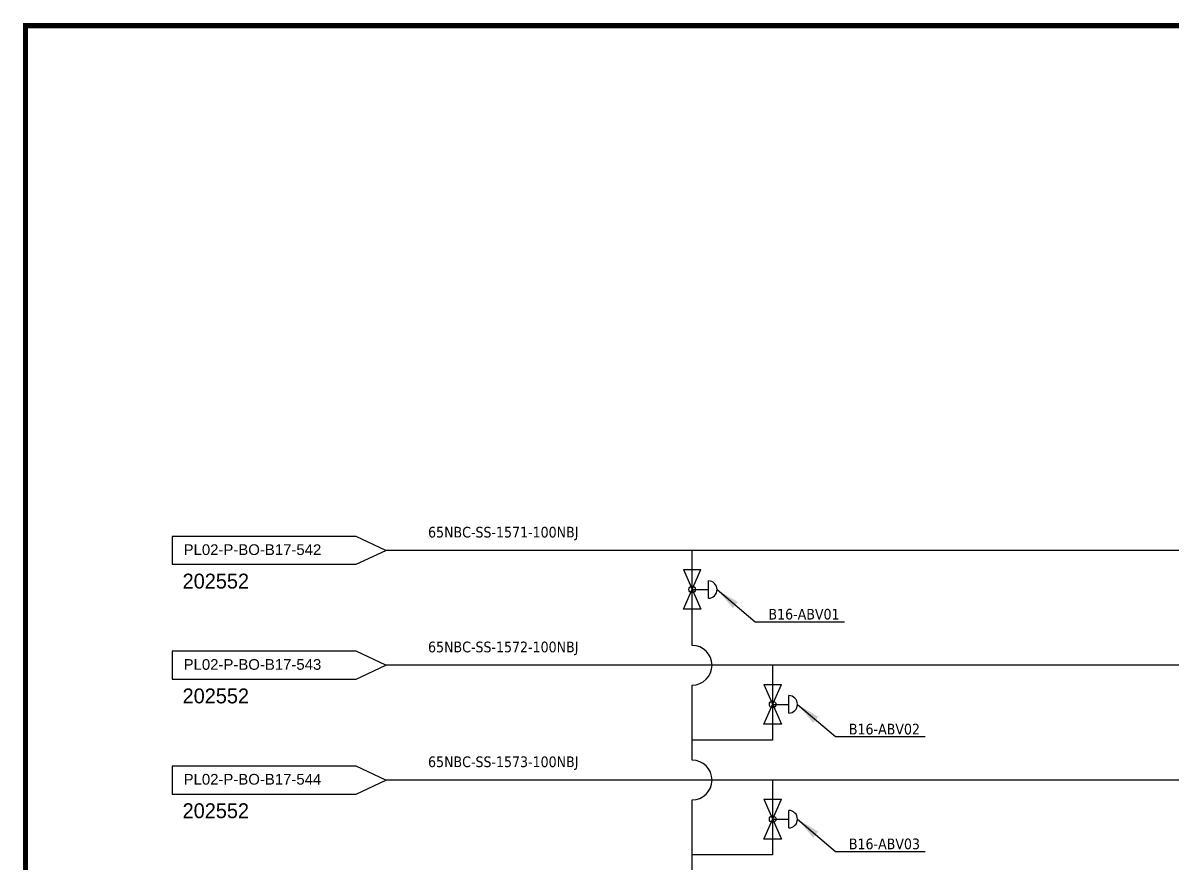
# Model space of a CAD drawing. Header units: millimetres. Extents: x -6314 to 11113, y -129 to 3675.
# Drawn here: x 5992 to 7194, y 2796 to 3675 of the extents above; entities that cross this region are included whole.
import ezdxf

# ---------------------------------------------------------------- set-up
doc = ezdxf.new("R2010")
doc.units = ezdxf.units.MM
doc.layers.add('Reference', color=6, linetype='Continuous')
doc.layers.add('TITLE TEXT', color=7, linetype='Continuous', lineweight=20)
doc.dimstyles.new('ISO-25', dxfattribs={"dimtxt": 2.5, "dimasz": 2.5, "dimexe": 1.25, "dimexo": 0.625, "dimtad": 1, "dimtxsty": 'Standard', "dimcen": 2.5, "dimadec": 0, "dimazin": 0, "dimtfac": 1, "dimtmove": 0, "dimatfit": 3, "dimfxl": 1, "dimarcsym": 0})

msp = doc.modelspace()

# ---------------------------------------------------------------- linework, layer by layer
for p, q in [((10452.1, 3123.2), (6371, 3123.2)), ((6691.5, 3023.9), (6691.5, 3123.2)), ((10452.1, 3003.1), (6371, 3003.1)), ((6775.7, 3003.1), (6775.7, 2924.8)), ((6691.5, 2903.8), (6691.5, 2982.3)), ((6775.7, 2924.8), (6691.5, 2924.8)), ((10452.1, 2883), (6371, 2883)), ((6775.7, 2883), (6775.7, 2804.7)), ((6691.5, 2783.7), (6691.5, 2862.2)), ((6775.7, 2804.7), (6691.5, 2804.7))]:
    msp.add_line(p, q)
at = {"linetype": 'Continuous', "lineweight": -3}
for p, q in [((6682.4, 3061.6), (6700.6, 3103.1)), ((6682.4, 3103.1), (6700.6, 3061.6)), ((6682.4, 3103.1), (6700.6, 3103.1)), ((6708.5, 3073.2), (6708.5, 3091.4)), ((6691.5, 3082.3), (6708.5, 3082.3)), ((6700.6, 3061.6), (6682.4, 3061.6)), ((6766.6, 2941.4), (6784.8, 2983)), ((6766.6, 2983), (6784.8, 2941.4)), ((6766.6, 2983), (6784.8, 2983)), ((6792.6, 2953.1), (6792.6, 2971.3)), ((6775.7, 2962.2), (6792.6, 2962.2)), ((6784.8, 2941.4), (6766.6, 2941.4)), ((6766.6, 2821.3), (6784.8, 2862.9)), ((6766.6, 2862.9), (6784.8, 2821.3)), ((6766.6, 2862.9), (6784.8, 2862.9)), ((6792.6, 2833), (6792.6, 2851.2)), ((6775.7, 2842.1), (6792.6, 2842.1)), ((6784.8, 2821.3), (6766.6, 2821.3))]:
    msp.add_line(p, q, dxfattribs=at)
for centre in [(6691.5, 3082.3), (6775.7, 2962.2), (6775.7, 2842.1)]:
    msp.add_circle(centre, 3.45)
for centre in [(6708.5, 3082.3), (6792.6, 2962.2), (6792.6, 2842.1)]:
    msp.add_arc(centre, 9.1, 270, 90, dxfattribs=at)
for centre in [(6691.5, 3003.1), (6691.5, 2883)]:
    msp.add_arc(centre, 20.8, 270, 90)
at = {"layer": 'Reference'}
for points in [[(6340.2, 3137.8), (6147.7, 3137.8), (6147.7, 3108.7), (6340.2, 3108.7), (6371, 3123.2)], [(6340.2, 3017.7), (6147.7, 3017.7), (6147.7, 2988.6), (6340.2, 2988.6), (6371, 3003.1)], [(6340.2, 2897.6), (6147.7, 2897.6), (6147.7, 2868.4), (6340.2, 2868.4), (6371, 2883)]]:
    msp.add_lwpolyline(points, close=True, dxfattribs=at)
at = {"layer": 'TITLE TEXT', "ltscale": 5, "const_width": 5.38}
msp.add_lwpolyline([(11110.4, 3672.2), (11110.4, 53.6), (5994.4, 53.6), (5994.4, 3672.2)], close=True, dxfattribs=at)

# ---------------------------------------------------------------- texts
at = {"char_height": 11.166, "width": 777.184}
for s, insert, attachment_point in [('\\pxt9;{\\fTahoma|b0|i0|c0|p34;65NBC-SS-1571-100NBJ}', (6415.3, 3147.9), 1), ('{\\fArial|b0|i0|c0|p34;PL02-P-BO-B17-542}', (6159.7, 3129.6), 1), ('{\\fTahoma|b0|i0|c0|p34;B16-ABV01}', (6845.7, 3062.1), 3), ('\\pxt9;{\\fTahoma|b0|i0|c0|p34;65NBC-SS-1572-100NBJ}', (6415.3, 3027.8), 1), ('{\\fArial|b0|i0|c0|p34;PL02-P-BO-B17-543}', (6159.7, 3009.5), 1), ('{\\fTahoma|b0|i0|c0|p34;B16-ABV02}', (6929.8, 2941.9), 3), ('\\pxt9;{\\fTahoma|b0|i0|c0|p34;65NBC-SS-1573-100NBJ}', (6415.3, 2907.7), 1), ('{\\fArial|b0|i0|c0|p34;PL02-P-BO-B17-544}', (6159.7, 2889.4), 1), ('{\\fTahoma|b0|i0|c0|p34;B16-ABV03}', (6929.8, 2821.8), 3)]:
    msp.add_mtext(s, dxfattribs=dict(at, insert=insert, attachment_point=attachment_point))
at = {"layer": 'Reference', "char_height": 15.57, "attachment_point": 1}
for insert in [(6158.6, 3098.9), (6158.6, 2978.8), (6158.6, 2858.7)]:
    msp.add_mtext_dynamic_manual_height_columns('202552', width=393.671, gutter_width=12.5, heights=[0], dxfattribs=dict(at, insert=insert))

# ---------------------------------------------------------------- leaders
at = {"linetype": 'Continuous', "lineweight": -3}
for points in [[(6717.6, 3082.3), (6757.3, 3048.6), (6851, 3048.6)], [(6801.7, 2962.2), (6841.5, 2928.4), (6935.2, 2928.4)], [(6801.7, 2842.1), (6841.5, 2808.3), (6935.2, 2808.3)]]:
    msp.add_leader(points, dimstyle='ISO-25', override={"dimscale": 10, "dimtad": 0}, dxfattribs=at)

doc.saveas('drawing.dxf')
